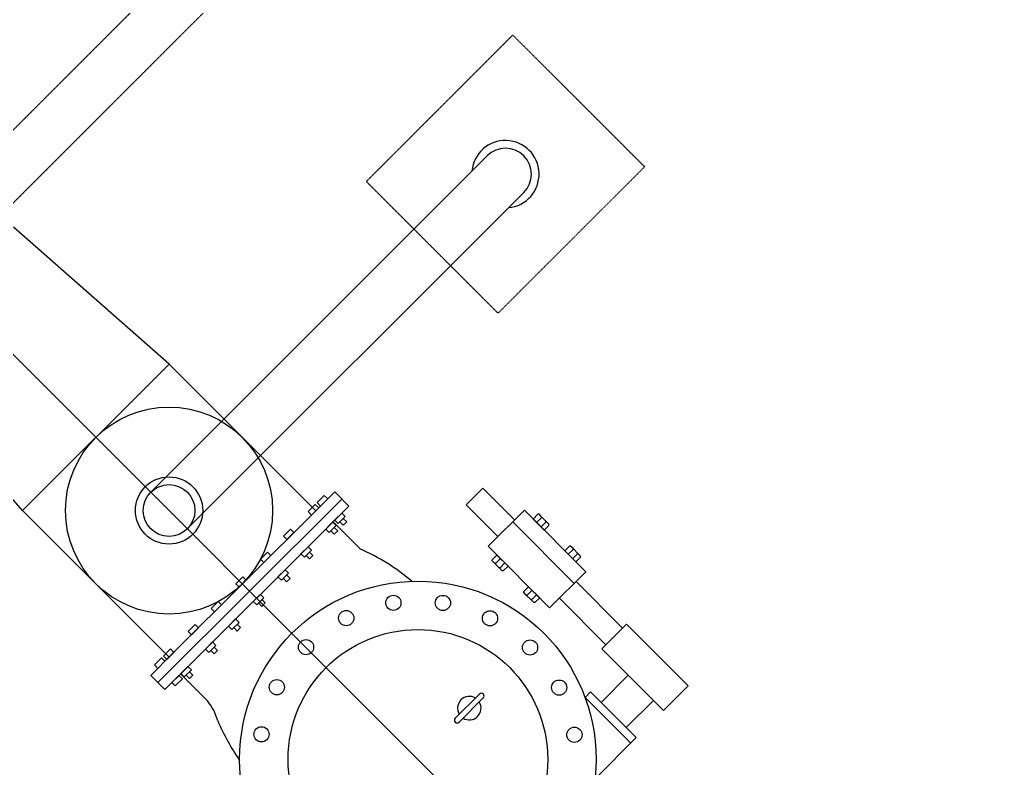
# Model space of a CAD drawing. Header units: inches. Extents: x 72602 to 350810, y -122122 to 43597.
# Drawn here: x 151451 to 153353, y -74372 to -72926 of the extents above; entities that cross this region are included whole.
import ezdxf

# ---------------------------------------------------------------- set-up
doc = ezdxf.new("R2010")
doc.units = ezdxf.units.IN
doc.header["$MEASUREMENT"] = 0
doc.linetypes.add('HIDDEN', pattern=[0.375, 0.25, -0.125])
doc.layers.add('M-X-BKGD', color=8, linetype='Continuous')

msp = doc.modelspace()

# ---------------------------------------------------------------- linework, layer by layer
at = {"layer": 'M-X-BKGD', "ltscale": 0.003}
msp.add_line((150231.2, -72366.1), (154098.5, -76233.3), dxfattribs=at)
msp.add_line((150231.2, -72366.1), (154098.5, -76233.3), dxfattribs=at)
at = {"layer": 'M-X-BKGD', "linetype": 'HIDDEN', "ltscale": 0.4}
for p, q in [((151822.2, -72896.4), (150761.5, -73957)), ((151680.8, -72896.4), (150761.5, -73815.6)), ((151822.2, -72896.4), (150761.5, -73957)), ((151680.8, -72896.4), (150761.5, -73815.6)), ((152120.8, -73238.4), (152403.6, -72955.6)), ((152120.8, -73238.4), (152403.6, -72955.6)), ((152403.6, -72955.6), (152658.2, -73210.1)), ((152403.6, -72955.6), (152658.2, -73210.1)), ((152658.2, -73210.1), (152375.3, -73493)), ((152658.2, -73210.1), (152375.3, -73493)), ((152375.3, -73493), (152120.8, -73238.4)), ((152375.3, -73493), (152120.8, -73238.4))]:
    msp.add_line(p, q, dxfattribs=at)
at = {"layer": 'M-X-BKGD'}
for p, q in [((152354.1, -73188.9), (151704.1, -73838.9)), ((152354.1, -73188.9), (151704.1, -73838.9)), ((152424.8, -73259.6), (151774.8, -73909.6)), ((152424.8, -73259.6), (151774.8, -73909.6)), ((151739.7, -73591.6), (151439.1, -73326.5)), ((151739.7, -73591.6), (151439.1, -73326.5)), ((151456.4, -73874.1), (151191.3, -73573.6)), ((151456.4, -73874.1), (151191.3, -73573.6)), ((151456.4, -73874.1), (151739.7, -73591.6)), ((151456.4, -73874.1), (151739.7, -73591.6)), ((151739.7, -73591.6), (152023, -73875)), ((151739.7, -73591.6), (152023, -73875)), ((152345.9, -73831), (152313.7, -73863.1)), ((152345.9, -73831), (152313.7, -73863.1)), ((152407.1, -73892.5), (152345.9, -73831)), ((152407.1, -73892.5), (152345.9, -73831)), ((152018.7, -73879.3), (152059.7, -73838.4)), ((152018.7, -73879.3), (152059.7, -73838.4)), ((152039.4, -73845.5), (152025.8, -73859.1)), ((152039.4, -73845.5), (152025.8, -73859.1)), ((152046, -73852), (152039.4, -73845.5)), ((152046, -73852), (152039.4, -73845.5)), ((152059.7, -73838.4), (152086.9, -73865.7)), ((152059.7, -73838.4), (152086.9, -73865.7)), ((152073.3, -73852.1), (151717.7, -74206.7)), ((152073.3, -73852.1), (151717.7, -74206.7)), ((152028.6, -73869.4), (151745.1, -74152.1)), ((152028.6, -73869.4), (151745.1, -74152.1)), ((152022, -73862.8), (152008.4, -73876.5)), ((152022, -73862.8), (152008.4, -73876.5)), ((152014.9, -73883), (152028.6, -73869.4)), ((152014.9, -73883), (152028.6, -73869.4)), ((152028.6, -73869.4), (152022, -73862.8)), ((152028.6, -73869.4), (152022, -73862.8)), ((152025.8, -73859.1), (152032.3, -73865.7)), ((152025.8, -73859.1), (152032.3, -73865.7)), ((152032.3, -73865.7), (152046, -73852)), ((152032.3, -73865.7), (152046, -73852)), ((152086.9, -73865.7), (152045.9, -73906.6)), ((152086.9, -73865.7), (152045.9, -73906.6)), ((152375, -73924.6), (152313.7, -73863.1)), ((152375, -73924.6), (152313.7, -73863.1)), ((151456.4, -73874.1), (151739.8, -74157.4)), ((151456.4, -73874.1), (151739.8, -74157.4)), ((152008.4, -73876.5), (152014.9, -73883)), ((152008.4, -73876.5), (152014.9, -73883)), ((152059.6, -73893), (152073.3, -73879.4)), ((152059.6, -73893), (152073.3, -73879.4)), ((152079.8, -73885.9), (152066.1, -73899.6)), ((152079.8, -73885.9), (152066.1, -73899.6)), ((152073.3, -73879.4), (152079.8, -73885.9)), ((152073.3, -73879.4), (152079.8, -73885.9)), ((152426, -73873.6), (152356.1, -73943.4)), ((152426, -73873.6), (152356.1, -73943.4)), ((152544.8, -73992.7), (152426, -73873.6)), ((152544.8, -73992.7), (152426, -73873.6)), ((152443.1, -73890.7), (152452.3, -73881.6)), ((152443.1, -73890.7), (152452.3, -73881.6)), ((152458.8, -73888.2), (152449.7, -73897.3)), ((152458.8, -73888.2), (152449.7, -73897.3)), ((152454.3, -73881.6), (152452.3, -73881.6)), ((152454.3, -73881.6), (152452.3, -73881.6)), ((152458.8, -73886.2), (152454.3, -73881.6)), ((152458.8, -73886.2), (152454.3, -73881.6)), ((152469, -73896.4), (152458.8, -73886.2)), ((152458.8, -73888.2), (152458.8, -73886.2)), ((152469, -73896.4), (152458.8, -73886.2)), ((152458.8, -73888.2), (152458.8, -73886.2)), ((152460.9, -73888.2), (152458.8, -73888.2)), ((152460.9, -73888.2), (152458.8, -73888.2)), ((152059.6, -73893), (151772.3, -74179.5)), ((152059.6, -73893), (151772.3, -74179.5)), ((152042.2, -73910.4), (152055.9, -73896.7)), ((152042.2, -73910.4), (152055.9, -73896.7)), ((152042.2, -73910.4), (152055.9, -73896.7)), ((152042.2, -73910.4), (152055.9, -73896.7)), ((152062.4, -73903.3), (152048.7, -73916.9)), ((152062.4, -73903.3), (152048.7, -73916.9)), ((152062.4, -73903.3), (152048.7, -73916.9)), ((152062.4, -73903.3), (152048.7, -73916.9)), ((152055.9, -73896.7), (152062.4, -73903.3)), ((152055.9, -73896.7), (152062.4, -73903.3)), ((152055.9, -73896.7), (152062.4, -73903.3)), ((152055.9, -73896.7), (152062.4, -73903.3)), ((152108.5, -73948.3), (152056.4, -73896.2)), ((152108.5, -73948.3), (152056.4, -73896.2)), ((152058.8, -73906.8), (152065.4, -73913.4)), ((152058.8, -73906.8), (152065.4, -73913.4)), ((152066.1, -73899.6), (152059.6, -73893)), ((152066.1, -73899.6), (152059.6, -73893)), ((152076.2, -73902.6), (152069.7, -73896)), ((152076.2, -73902.6), (152069.7, -73896)), ((152076.2, -73889.5), (152082.8, -73896)), ((152076.2, -73889.5), (152082.8, -73896)), ((152082.8, -73896), (152076.2, -73902.6)), ((152082.8, -73896), (152076.2, -73902.6)), ((152522.4, -74015.1), (152403.6, -73896)), ((152522.4, -74015.1), (152403.6, -73896)), ((152464.4, -73912.1), (152443.1, -73890.7)), ((152464.4, -73912.1), (152443.1, -73890.7)), ((152467.4, -73896.8), (152458.3, -73905.9)), ((152467.4, -73896.8), (152458.3, -73905.9)), ((152464.4, -73912.1), (152473.6, -73903)), ((152464.4, -73912.1), (152473.6, -73903)), ((152467.4, -73896.8), (152467.4, -73894.8)), ((152467.4, -73896.8), (152467.4, -73894.8)), ((152469.4, -73896.8), (152467.4, -73896.8)), ((152469.4, -73896.8), (152467.4, -73896.8)), ((152473.6, -73900.9), (152469, -73896.4)), ((152473.6, -73900.9), (152469, -73896.4)), ((152473.6, -73903), (152473.6, -73900.9)), ((152473.6, -73903), (152473.6, -73900.9)), ((151974.3, -73910.4), (151960.6, -73924.1)), ((151974.3, -73910.4), (151960.6, -73924.1)), ((151974.3, -73910.4), (151960.6, -73924.1)), ((151974.3, -73910.4), (151960.6, -73924.1)), ((151960.6, -73924.1), (151967.2, -73930.6)), ((151960.6, -73924.1), (151967.2, -73930.6)), ((151960.6, -73924.1), (151967.2, -73930.6)), ((151960.6, -73924.1), (151967.2, -73930.6)), ((151967.2, -73930.6), (151980.8, -73917)), ((151967.2, -73930.6), (151980.8, -73917)), ((151967.2, -73930.6), (151980.8, -73917)), ((151967.2, -73930.6), (151980.8, -73917)), ((151980.8, -73917), (151974.3, -73910.4)), ((151980.8, -73917), (151974.3, -73910.4)), ((151980.8, -73917), (151974.3, -73910.4)), ((151980.8, -73917), (151974.3, -73910.4)), ((152048.7, -73916.9), (152042.2, -73910.4)), ((152048.7, -73916.9), (152042.2, -73910.4)), ((152048.7, -73916.9), (152042.2, -73910.4)), ((152048.7, -73916.9), (152042.2, -73910.4)), ((152058.8, -73919.9), (152052.3, -73913.4)), ((152058.8, -73919.9), (152052.3, -73913.4)), ((152065.4, -73913.4), (152058.8, -73919.9)), ((152065.4, -73913.4), (152058.8, -73919.9)), ((151994.4, -73958), (152008.1, -73944.3)), ((151994.4, -73958), (152008.1, -73944.3)), ((151994.4, -73958), (152008.1, -73944.3)), ((151994.4, -73958), (152008.1, -73944.3)), ((152008.1, -73944.3), (152014.6, -73950.9)), ((152008.1, -73944.3), (152014.6, -73950.9)), ((152008.1, -73944.3), (152014.6, -73950.9)), ((152008.1, -73944.3), (152014.6, -73950.9)), ((152474.8, -74062.5), (152355.9, -73943.3)), ((152474.8, -74062.5), (152355.9, -73943.3)), ((152504.3, -73952.1), (152513.4, -73942.9)), ((152504.3, -73952.1), (152513.4, -73942.9)), ((152515.4, -73942.9), (152513.4, -73942.9)), ((152515.4, -73942.9), (152513.4, -73942.9)), ((152520, -73947.5), (152515.4, -73942.9)), ((152520, -73947.5), (152515.4, -73942.9)), ((151929.8, -73954.8), (151916.2, -73968.4)), ((151929.8, -73954.8), (151916.2, -73968.4)), ((151929.8, -73954.8), (151916.2, -73968.4)), ((151929.8, -73954.8), (151916.2, -73968.4)), ((151922.7, -73975), (151936.4, -73961.4)), ((151922.7, -73975), (151936.4, -73961.4)), ((151922.7, -73975), (151936.4, -73961.4)), ((151922.7, -73975), (151936.4, -73961.4)), ((151936.4, -73961.4), (151929.8, -73954.8)), ((151936.4, -73961.4), (151929.8, -73954.8)), ((151936.4, -73961.4), (151929.8, -73954.8)), ((151936.4, -73961.4), (151929.8, -73954.8)), ((152001, -73964.5), (151994.4, -73958)), ((152001, -73964.5), (151994.4, -73958)), ((152001, -73964.5), (151994.4, -73958)), ((152001, -73964.5), (151994.4, -73958)), ((152014.6, -73950.9), (152001, -73964.5)), ((152014.6, -73950.9), (152001, -73964.5)), ((152014.6, -73950.9), (152001, -73964.5)), ((152014.6, -73950.9), (152001, -73964.5)), ((152011.1, -73967.6), (152004.5, -73961)), ((152011.1, -73967.6), (152004.5, -73961)), ((152011.1, -73967.6), (152004.5, -73961)), ((152011.1, -73967.6), (152004.5, -73961)), ((152011.1, -73954.5), (152017.6, -73961)), ((152011.1, -73954.5), (152017.6, -73961)), ((152011.1, -73954.5), (152017.6, -73961)), ((152011.1, -73954.5), (152017.6, -73961)), ((152017.6, -73961), (152011.1, -73967.6)), ((152017.6, -73961), (152011.1, -73967.6)), ((152017.6, -73961), (152011.1, -73967.6)), ((152017.6, -73961), (152011.1, -73967.6)), ((152373.1, -73960.5), (152364, -73969.7)), ((152373.1, -73960.5), (152364, -73969.7)), ((152394.4, -73981.9), (152373.1, -73960.5)), ((152394.4, -73981.9), (152373.1, -73960.5)), ((152525.6, -73973.4), (152504.3, -73952.1)), ((152525.6, -73973.4), (152504.3, -73952.1)), ((152520, -73949.5), (152510.9, -73958.7)), ((152520, -73949.5), (152510.9, -73958.7)), ((152528.6, -73958.1), (152519.4, -73967.3)), ((152528.6, -73958.1), (152519.4, -73967.3)), ((152530.1, -73957.7), (152520, -73947.5)), ((152520, -73949.5), (152520, -73947.5)), ((152530.1, -73957.7), (152520, -73947.5)), ((152520, -73949.5), (152520, -73947.5)), ((152522, -73949.5), (152520, -73949.5)), ((152522, -73949.5), (152520, -73949.5)), ((152525.6, -73973.4), (152534.7, -73964.3)), ((152525.6, -73973.4), (152534.7, -73964.3)), ((152528.6, -73958.1), (152528.6, -73956.1)), ((152528.6, -73958.1), (152528.6, -73956.1)), ((152530.6, -73958.1), (152528.6, -73958.1)), ((152530.6, -73958.1), (152528.6, -73958.1)), ((152534.7, -73962.3), (152530.1, -73957.7)), ((152534.7, -73962.3), (152530.1, -73957.7)), ((152534.7, -73964.3), (152534.7, -73962.3)), ((152534.7, -73964.3), (152534.7, -73962.3)), ((151916.2, -73968.4), (151922.7, -73975)), ((151916.2, -73968.4), (151922.7, -73975)), ((151916.2, -73968.4), (151922.7, -73975)), ((151916.2, -73968.4), (151922.7, -73975)), ((152364, -73971.7), (152364, -73969.7)), ((152364, -73971.7), (152364, -73969.7)), ((152368.5, -73976.3), (152364, -73971.7)), ((152368.5, -73976.3), (152364, -73971.7)), ((152378.7, -73986.4), (152368.5, -73976.3)), ((152370.6, -73976.3), (152368.5, -73976.3)), ((152378.7, -73986.4), (152368.5, -73976.3)), ((152370.6, -73976.3), (152368.5, -73976.3)), ((152370.6, -73976.3), (152379.7, -73967.1)), ((152370.6, -73976.3), (152379.7, -73967.1)), ((152370.6, -73978.3), (152370.6, -73976.3)), ((152370.6, -73978.3), (152370.6, -73976.3)), ((152379.1, -73984.8), (152388.3, -73975.7)), ((152379.1, -73984.8), (152388.3, -73975.7)), ((152394.4, -73981.9), (152385.3, -73991)), ((152394.4, -73981.9), (152385.3, -73991)), ((151882.1, -74002.4), (151868.4, -74016.1)), ((151882.1, -74002.4), (151868.4, -74016.1)), ((151882.1, -74002.4), (151868.4, -74016.1)), ((151882.1, -74002.4), (151868.4, -74016.1)), ((151888.6, -74009), (151882.1, -74002.4)), ((151888.6, -74009), (151882.1, -74002.4)), ((151888.6, -74009), (151882.1, -74002.4)), ((151888.6, -74009), (151882.1, -74002.4)), ((151950, -74002.3), (151963.6, -73988.7)), ((151950, -74002.3), (151963.6, -73988.7)), ((151950, -74002.3), (151963.6, -73988.7)), ((151950, -74002.3), (151963.6, -73988.7)), ((151956.5, -74008.9), (151950, -74002.3)), ((151956.5, -74008.9), (151950, -74002.3)), ((151956.5, -74008.9), (151950, -74002.3)), ((151956.5, -74008.9), (151950, -74002.3)), ((151970.2, -73995.3), (151956.5, -74008.9)), ((151970.2, -73995.3), (151956.5, -74008.9)), ((151970.2, -73995.3), (151956.5, -74008.9)), ((151970.2, -73995.3), (151956.5, -74008.9)), ((151963.6, -73988.7), (151970.2, -73995.3)), ((151963.6, -73988.7), (151970.2, -73995.3)), ((151963.6, -73988.7), (151970.2, -73995.3)), ((151963.6, -73988.7), (151970.2, -73995.3)), ((151966.6, -73998.8), (151973.2, -74005.4)), ((151966.6, -73998.8), (151973.2, -74005.4)), ((151966.6, -73998.8), (151973.2, -74005.4)), ((151966.6, -73998.8), (151973.2, -74005.4)), ((152379.1, -73984.8), (152377.1, -73984.8)), ((152379.1, -73984.8), (152377.1, -73984.8)), ((152383.3, -73991), (152378.7, -73986.4)), ((152383.3, -73991), (152378.7, -73986.4)), ((152379.1, -73986.8), (152379.1, -73984.8)), ((152379.1, -73986.8), (152379.1, -73984.8)), ((152385.3, -73991), (152383.3, -73991)), ((152385.3, -73991), (152383.3, -73991)), ((152544.8, -73992.7), (152474.8, -74062.5)), ((152544.8, -73992.7), (152474.8, -74062.5)), ((151868.4, -74016.1), (151874.9, -74022.6)), ((151868.4, -74016.1), (151874.9, -74022.6)), ((151868.4, -74016.1), (151874.9, -74022.6)), ((151868.4, -74016.1), (151874.9, -74022.6)), ((151874.9, -74022.6), (151888.6, -74009)), ((151874.9, -74022.6), (151888.6, -74009)), ((151874.9, -74022.6), (151888.6, -74009)), ((151874.9, -74022.6), (151888.6, -74009)), ((151966.6, -74011.9), (151960.1, -74005.3)), ((151966.6, -74011.9), (151960.1, -74005.3)), ((151966.6, -74011.9), (151960.1, -74005.3)), ((151966.6, -74011.9), (151960.1, -74005.3)), ((151973.2, -74005.4), (151966.6, -74011.9)), ((151973.2, -74005.4), (151966.6, -74011.9)), ((151973.2, -74005.4), (151966.6, -74011.9)), ((151973.2, -74005.4), (151966.6, -74011.9)), ((152434.3, -74021.9), (152425.1, -74031)), ((152434.3, -74021.9), (152425.1, -74031)), ((152455.6, -74043.2), (152434.3, -74021.9)), ((152455.6, -74043.2), (152434.3, -74021.9)), ((152615.6, -74101.5), (152525.9, -74011.6)), ((152615.6, -74101.5), (152525.9, -74011.6)), ((151902.2, -74050), (151915.9, -74036.3)), ((151902.2, -74050), (151915.9, -74036.3)), ((151902.2, -74050), (151915.9, -74036.3)), ((151902.2, -74050), (151915.9, -74036.3)), ((151915.9, -74036.3), (151922.4, -74042.9)), ((151915.9, -74036.3), (151922.4, -74042.9)), ((151915.9, -74036.3), (151922.4, -74042.9)), ((151915.9, -74036.3), (151922.4, -74042.9)), ((152425.1, -74033), (152425.1, -74031)), ((152425.1, -74033), (152425.1, -74031)), ((152429.7, -74037.6), (152425.1, -74033)), ((152429.7, -74037.6), (152425.1, -74033)), ((152439.8, -74047.7), (152429.7, -74037.6)), ((152431.7, -74037.6), (152429.7, -74037.6)), ((152439.8, -74047.7), (152429.7, -74037.6)), ((152431.7, -74037.6), (152429.7, -74037.6)), ((152431.7, -74037.6), (152440.9, -74028.5)), ((152431.7, -74037.6), (152440.9, -74028.5)), ((152431.7, -74039.6), (152431.7, -74037.6)), ((152431.7, -74039.6), (152431.7, -74037.6)), ((152440.3, -74046.2), (152449.4, -74037)), ((152440.3, -74046.2), (152449.4, -74037)), ((151820.6, -74063.7), (151834.3, -74050)), ((151820.6, -74063.7), (151834.3, -74050)), ((151820.6, -74063.7), (151834.3, -74050)), ((151820.6, -74063.7), (151834.3, -74050)), ((151840.9, -74056.6), (151827.2, -74070.2)), ((151840.9, -74056.6), (151827.2, -74070.2)), ((151840.9, -74056.6), (151827.2, -74070.2)), ((151840.9, -74056.6), (151827.2, -74070.2)), ((151834.3, -74050), (151840.9, -74056.6)), ((151834.3, -74050), (151840.9, -74056.6)), ((151834.3, -74050), (151840.9, -74056.6)), ((151834.3, -74050), (151840.9, -74056.6)), ((151908.8, -74056.5), (151902.2, -74050)), ((151908.8, -74056.5), (151902.2, -74050)), ((151908.8, -74056.5), (151902.2, -74050)), ((151908.8, -74056.5), (151902.2, -74050)), ((151922.4, -74042.9), (151908.8, -74056.5)), ((151922.4, -74042.9), (151908.8, -74056.5)), ((151922.4, -74042.9), (151908.8, -74056.5)), ((151922.4, -74042.9), (151908.8, -74056.5)), ((151918.8, -74059.5), (151912.3, -74053)), ((151918.8, -74059.5), (151912.3, -74053)), ((151918.8, -74059.5), (151912.3, -74053)), ((151918.8, -74059.5), (151912.3, -74053)), ((151925.4, -74053), (151918.8, -74059.5)), ((151925.4, -74053), (151918.8, -74059.5)), ((151925.4, -74053), (151918.8, -74059.5)), ((151925.4, -74053), (151918.8, -74059.5)), ((151918.9, -74046.4), (151925.4, -74053)), ((151918.9, -74046.4), (151925.4, -74053)), ((151918.9, -74046.4), (151925.4, -74053)), ((151918.9, -74046.4), (151925.4, -74053)), ((152440.3, -74046.2), (152438.3, -74046.2)), ((152440.3, -74046.2), (152438.3, -74046.2)), ((152444.4, -74052.3), (152439.8, -74047.7)), ((152444.4, -74052.3), (152439.8, -74047.7)), ((152440.3, -74048.2), (152440.3, -74046.2)), ((152440.3, -74048.2), (152440.3, -74046.2)), ((152446.4, -74052.3), (152444.4, -74052.3)), ((152446.4, -74052.3), (152444.4, -74052.3)), ((152455.6, -74043.2), (152446.4, -74052.3)), ((152455.6, -74043.2), (152446.4, -74052.3)), ((152583.4, -74133.6), (152493.7, -74043.7)), ((152583.4, -74133.6), (152493.7, -74043.7)), ((151827.2, -74070.2), (151820.6, -74063.7)), ((151827.2, -74070.2), (151820.6, -74063.7)), ((151827.2, -74070.2), (151820.6, -74063.7)), ((151827.2, -74070.2), (151820.6, -74063.7)), ((151776.2, -74108), (151789.8, -74094.4)), ((151776.2, -74108), (151789.8, -74094.4)), ((151776.2, -74108), (151789.8, -74094.4)), ((151776.2, -74108), (151789.8, -74094.4)), ((151789.8, -74094.4), (151796.4, -74101)), ((151789.8, -74094.4), (151796.4, -74101)), ((151789.8, -74094.4), (151796.4, -74101)), ((151789.8, -74094.4), (151796.4, -74101)), ((151868.1, -74083.9), (151854.5, -74097.6)), ((151868.1, -74083.9), (151854.5, -74097.6)), ((151868.1, -74083.9), (151854.5, -74097.6)), ((151868.1, -74083.9), (151854.5, -74097.6)), ((151854.5, -74097.6), (151861, -74104.1)), ((151854.5, -74097.6), (151861, -74104.1)), ((151854.5, -74097.6), (151861, -74104.1)), ((151854.5, -74097.6), (151861, -74104.1)), ((151861, -74104.1), (151874.7, -74090.5)), ((151861, -74104.1), (151874.7, -74090.5)), ((151861, -74104.1), (151874.7, -74090.5)), ((151861, -74104.1), (151874.7, -74090.5)), ((151874.7, -74090.5), (151868.1, -74083.9)), ((151874.7, -74090.5), (151868.1, -74083.9)), ((151874.7, -74090.5), (151868.1, -74083.9)), ((151874.7, -74090.5), (151868.1, -74083.9)), ((151877.7, -74100.6), (151871.1, -74094.1)), ((151877.7, -74100.6), (151871.1, -74094.1)), ((151877.7, -74100.6), (151871.1, -74094.1)), ((151877.7, -74100.6), (151871.1, -74094.1)), ((152623.3, -74093.9), (152575.7, -74141.3)), ((152623.3, -74093.9), (152575.7, -74141.3)), ((152742.2, -74213.1), (152623.3, -74093.9)), ((152742.2, -74213.1), (152623.3, -74093.9)), ((151782.7, -74114.6), (151776.2, -74108)), ((151782.7, -74114.6), (151776.2, -74108)), ((151782.7, -74114.6), (151776.2, -74108)), ((151782.7, -74114.6), (151776.2, -74108)), ((151796.4, -74101), (151782.7, -74114.6)), ((151796.4, -74101), (151782.7, -74114.6)), ((151796.4, -74101), (151782.7, -74114.6)), ((151796.4, -74101), (151782.7, -74114.6)), ((151864.6, -74100.6), (151871.1, -74107.2)), ((151864.6, -74100.6), (151871.1, -74107.2)), ((151864.6, -74100.6), (151871.1, -74107.2)), ((151864.6, -74100.6), (151871.1, -74107.2)), ((151871.1, -74107.2), (151877.7, -74100.6)), ((151871.1, -74107.2), (151877.7, -74100.6)), ((151871.1, -74107.2), (151877.7, -74100.6)), ((151871.1, -74107.2), (151877.7, -74100.6)), ((151823.7, -74128.3), (151810, -74141.9)), ((151823.7, -74128.3), (151810, -74141.9)), ((151823.7, -74128.3), (151810, -74141.9)), ((151823.7, -74128.3), (151810, -74141.9)), ((151816.5, -74148.5), (151830.2, -74134.9)), ((151816.5, -74148.5), (151830.2, -74134.9)), ((151816.5, -74148.5), (151830.2, -74134.9)), ((151816.5, -74148.5), (151830.2, -74134.9)), ((151830.2, -74134.9), (151823.7, -74128.3)), ((151830.2, -74134.9), (151823.7, -74128.3)), ((151830.2, -74134.9), (151823.7, -74128.3)), ((151830.2, -74134.9), (151823.7, -74128.3)), ((151745.1, -74152.1), (151704.1, -74193)), ((151745.1, -74152.1), (151704.1, -74193)), ((151742.3, -74141.8), (151728.6, -74155.5)), ((151742.3, -74141.8), (151728.6, -74155.5)), ((151742.3, -74141.8), (151728.6, -74155.5)), ((151742.3, -74141.8), (151728.6, -74155.5)), ((151728.6, -74155.5), (151735.1, -74162)), ((151728.6, -74155.5), (151735.1, -74162)), ((151728.6, -74155.5), (151735.1, -74162)), ((151728.6, -74155.5), (151735.1, -74162)), ((151735.1, -74162), (151748.8, -74148.4)), ((151735.1, -74162), (151748.8, -74148.4)), ((151735.1, -74162), (151748.8, -74148.4)), ((151735.1, -74162), (151748.8, -74148.4)), ((151748.8, -74148.4), (151742.3, -74141.8)), ((151748.8, -74148.4), (151742.3, -74141.8)), ((151748.8, -74148.4), (151742.3, -74141.8)), ((151748.8, -74148.4), (151742.3, -74141.8)), ((151810, -74141.9), (151816.5, -74148.5)), ((151810, -74141.9), (151816.5, -74148.5)), ((151810, -74141.9), (151816.5, -74148.5)), ((151810, -74141.9), (151816.5, -74148.5)), ((151820.1, -74144.9), (151826.6, -74151.5)), ((151820.1, -74144.9), (151826.6, -74151.5)), ((151820.1, -74144.9), (151826.6, -74151.5)), ((151820.1, -74144.9), (151826.6, -74151.5)), ((151833.2, -74145), (151826.6, -74138.4)), ((151833.2, -74145), (151826.6, -74138.4)), ((151833.2, -74145), (151826.6, -74138.4)), ((151833.2, -74145), (151826.6, -74138.4)), ((151826.6, -74151.5), (151833.2, -74145)), ((151826.6, -74151.5), (151833.2, -74145)), ((151826.6, -74151.5), (151833.2, -74145)), ((151826.6, -74151.5), (151833.2, -74145)), ((152694.7, -74260.5), (152575.7, -74141.3)), ((152694.7, -74260.5), (152575.7, -74141.3)), ((151724.9, -74159.2), (151711.2, -74172.8)), ((151724.9, -74159.2), (151711.2, -74172.8)), ((151724.9, -74159.2), (151711.2, -74172.8)), ((151724.9, -74159.2), (151711.2, -74172.8)), ((151711.2, -74172.8), (151717.7, -74179.4)), ((151711.2, -74172.8), (151717.7, -74179.4)), ((151711.2, -74172.8), (151717.7, -74179.4)), ((151711.2, -74172.8), (151717.7, -74179.4)), ((151717.7, -74179.4), (151731.4, -74165.7)), ((151717.7, -74179.4), (151731.4, -74165.7)), ((151717.7, -74179.4), (151731.4, -74165.7)), ((151717.7, -74179.4), (151731.4, -74165.7)), ((151731.4, -74165.7), (151724.9, -74159.2)), ((151731.4, -74165.7), (151724.9, -74159.2)), ((151731.4, -74165.7), (151724.9, -74159.2)), ((151731.4, -74165.7), (151724.9, -74159.2)), ((151704.1, -74193), (151731.3, -74220.4)), ((151704.1, -74193), (151731.3, -74220.4)), ((151731.3, -74220.4), (151772.3, -74179.5)), ((151731.3, -74220.4), (151772.3, -74179.5)), ((151745, -74206.7), (151758.7, -74193.1)), ((151745, -74206.7), (151758.7, -74193.1)), ((151745, -74206.7), (151758.7, -74193.1)), ((151745, -74206.7), (151758.7, -74193.1)), ((151758.7, -74193.1), (151765.2, -74199.6)), ((151758.7, -74193.1), (151765.2, -74199.6)), ((151758.7, -74193.1), (151765.2, -74199.6)), ((151758.7, -74193.1), (151765.2, -74199.6)), ((151813.8, -74242.1), (151761.8, -74189.9)), ((151813.8, -74242.1), (151761.8, -74189.9)), ((151762.4, -74189.4), (151776.1, -74175.7)), ((151762.4, -74189.4), (151776.1, -74175.7)), ((151762.4, -74189.4), (151776.1, -74175.7)), ((151762.4, -74189.4), (151776.1, -74175.7)), ((151769, -74195.9), (151762.4, -74189.4)), ((151769, -74195.9), (151762.4, -74189.4)), ((151769, -74195.9), (151762.4, -74189.4)), ((151769, -74195.9), (151762.4, -74189.4)), ((151782.6, -74182.3), (151769, -74195.9)), ((151782.6, -74182.3), (151769, -74195.9)), ((151782.6, -74182.3), (151769, -74195.9)), ((151782.6, -74182.3), (151769, -74195.9)), ((151779, -74198.9), (151772.5, -74192.4)), ((151779, -74198.9), (151772.5, -74192.4)), ((151779, -74198.9), (151772.5, -74192.4)), ((151779, -74198.9), (151772.5, -74192.4)), ((151776.1, -74175.7), (151782.6, -74182.3)), ((151776.1, -74175.7), (151782.6, -74182.3)), ((151776.1, -74175.7), (151782.6, -74182.3)), ((151776.1, -74175.7), (151782.6, -74182.3)), ((151785.6, -74192.4), (151779, -74198.9)), ((151785.6, -74192.4), (151779, -74198.9)), ((151785.6, -74192.4), (151779, -74198.9)), ((151785.6, -74192.4), (151779, -74198.9)), ((151779.1, -74185.8), (151785.6, -74192.4)), ((151779.1, -74185.8), (151785.6, -74192.4)), ((151779.1, -74185.8), (151785.6, -74192.4)), ((151779.1, -74185.8), (151785.6, -74192.4)), ((152626.8, -74192.4), (152574.1, -74245)), ((152626.8, -74192.4), (152574.1, -74245)), ((151751.6, -74213.3), (151745, -74206.7)), ((151751.6, -74213.3), (151745, -74206.7)), ((151751.6, -74213.3), (151745, -74206.7)), ((151751.6, -74213.3), (151745, -74206.7)), ((151765.2, -74199.6), (151751.6, -74213.3)), ((151765.2, -74199.6), (151751.6, -74213.3)), ((151765.2, -74199.6), (151751.6, -74213.3)), ((151765.2, -74199.6), (151751.6, -74213.3)), ((152292.4, -74275.7), (152339.2, -74229)), ((152292.4, -74275.7), (152339.2, -74229)), ((152554.1, -74224.9), (152543.3, -74235.6)), ((152554.1, -74224.9), (152543.3, -74235.6)), ((152622.9, -74293.9), (152554.1, -74224.9)), ((152622.9, -74293.9), (152554.1, -74224.9)), ((152742.2, -74213.1), (152694.7, -74260.5)), ((152742.2, -74213.1), (152694.7, -74260.5)), ((152299.9, -74283.2), (152346.7, -74236.5)), ((152299.9, -74283.2), (152346.7, -74236.5)), ((152631.5, -74324), (152543.3, -74235.6)), ((152631.5, -74324), (152543.3, -74235.6)), ((152675.6, -74241.4), (152622.9, -74293.9)), ((152675.6, -74241.4), (152622.9, -74293.9)), ((152622.9, -74293.9), (152642.2, -74313.2)), ((152622.9, -74293.9), (152642.2, -74313.2)), ((152642.2, -74313.2), (152562.7, -74392.6)), ((152642.2, -74313.2), (152562.7, -74392.6))]:
    msp.add_line(p, q, dxfattribs=at)
for centre, radius in [((151739.5, -73874.3), 200), ((151739.5, -73874.3), 200), ((151739.5, -73874.3), 65), ((151739.5, -73874.3), 65), ((151739.5, -73874.3), 50), ((151739.5, -73874.3), 50), ((152220.3, -74355.1), 344.4), ((152220.3, -74355.1), 344.4), ((152172.9, -74052.7), 14.7), ((152172.9, -74052.7), 14.7), ((152268.6, -74052.9), 14.7), ((152268.6, -74052.9), 14.7), ((152081.8, -74082.2), 14.7), ((152081.8, -74082.2), 14.7), ((152359.6, -74082.6), 14.7), ((152359.6, -74082.6), 14.7), ((152220.3, -74355.1), 250.8), ((152220.3, -74355.1), 250.8), ((152004.2, -74138.4), 14.7), ((152004.2, -74138.4), 14.7), ((152437, -74139), 14.7), ((152437, -74139), 14.7), ((151947.8, -74215.8), 14.7), ((151947.8, -74215.8), 14.7), ((152493.2, -74216.5), 14.7), ((152493.2, -74216.5), 14.7), ((151918.1, -74306.8), 14.7), ((151918.1, -74306.8), 14.7), ((152522.7, -74307.6), 14.7), ((152522.7, -74307.6), 14.7)]:
    msp.add_circle(centre, radius, dxfattribs=at)
for centre, radius, start, end in [((152389.5, -73224.3), 65, 275.2849, 174.7151), ((152389.5, -73224.3), 65, 275.2849, 174.7151), ((152389.5, -73224.3), 50, 315, 135), ((152389.5, -73224.3), 50, 315, 135), ((151936.7, -74335.8), 423.8, 50.0489, 66.0954), ((151936.7, -74335.8), 423.8, 50.0489, 66.0954), ((152343, -74232.8), 5.31, 314.9209, 134.9209), ((152343, -74232.8), 5.31, 314.9209, 134.9209), ((151732.8, -74307.8), 104.3, 15.0196, 39.0383), ((151732.8, -74307.8), 104.3, 15.0196, 39.0383), ((152319.6, -74256.1), 22.7, 58.4383, 211.4034), ((152319.6, -74256.1), 22.7, 58.4383, 211.4034), ((152319.6, -74256.1), 22.7, 238.4383, 31.4034), ((152319.6, -74256.1), 22.7, 238.4383, 31.4034), ((152233.9, -74108.4), 435.9, 203.2983, 214.7852), ((152233.9, -74108.4), 435.9, 203.2983, 214.7852), ((152296.2, -74279.5), 5.31, 134.9209, 314.9209), ((152296.2, -74279.5), 5.31, 134.9209, 314.9209)]:
    msp.add_arc(centre, radius, start, end, dxfattribs=at)

doc.saveas('drawing.dxf')
